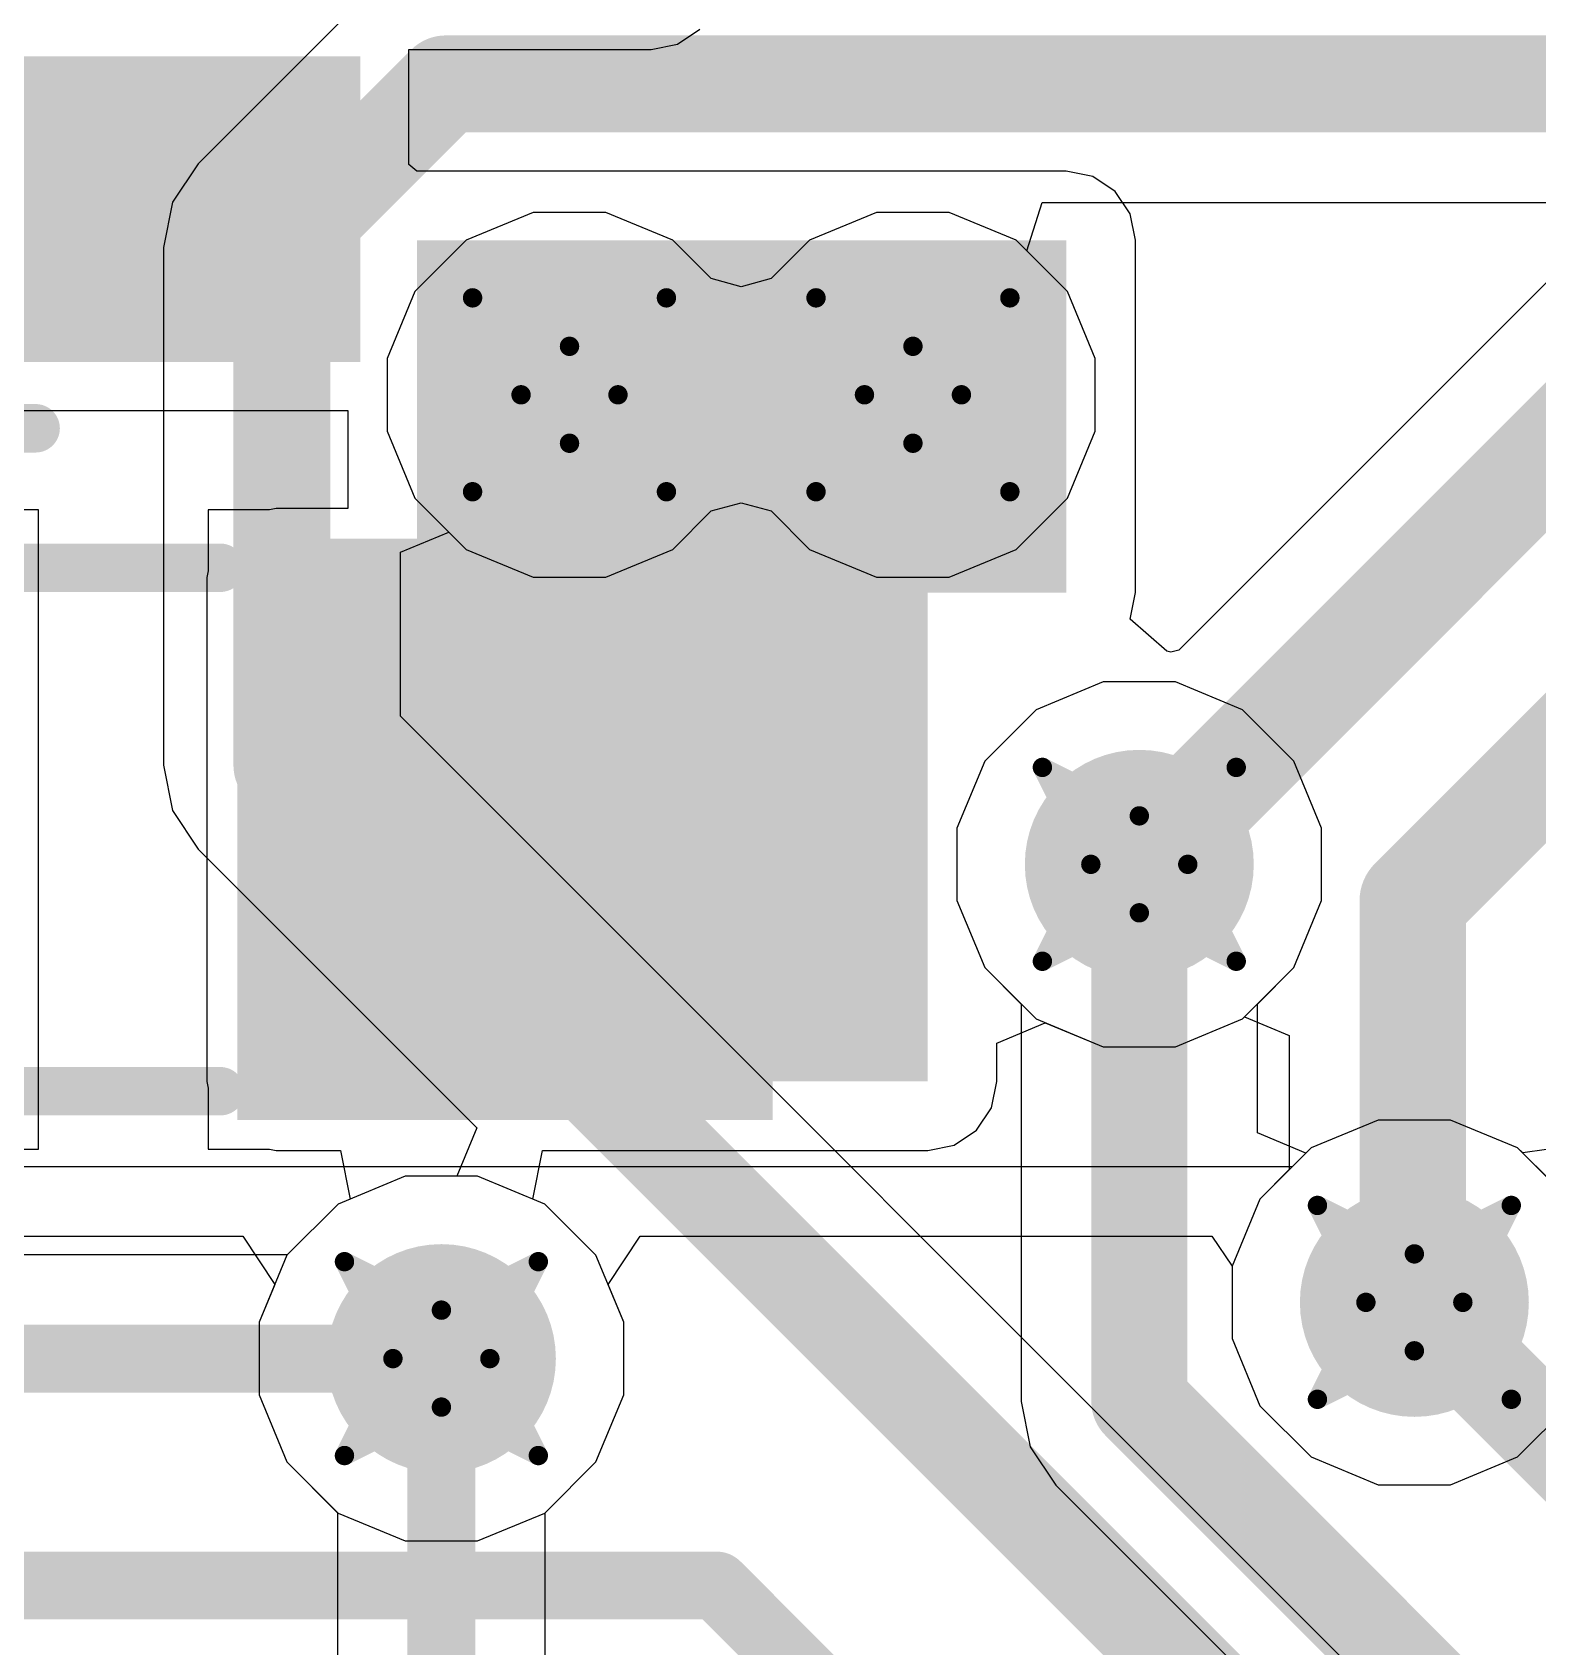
# Model space of a CAD drawing. Header units: inches. Extents: x -3 to 289, y -11 to 89.
# Drawn here: x 64.412 to 68.357, y 27.935 to 32.165 of the extents above; entities that cross this region are included whole.
import ezdxf

# ---------------------------------------------------------------- set-up
doc = ezdxf.new("R2010")
doc.units = ezdxf.units.IN
for name, color, linetype in [('Bottom Layer', 5, 'Continuous'), ('Drill Drawing', 1, 'Continuous'), ('Layer 1', 16, 'Continuous'), ('Layer 2', 76, 'Continuous'), ('Top Layer', 1, 'Continuous'), ('Top Overlay', 2, 'Continuous'), ('Top Paste', 8, 'Continuous'), ('Top Solder', 216, 'Continuous'), ('Via Holes', 16, 'Continuous')]:
    doc.layers.add(name, color=color, linetype=linetype)

# ---------------------------------------------------------------- blocks, each defined once
blk = doc.blocks.new('I___0805_93')
at = {"layer": 'Top Layer'}
for points in [[(-1.6, 0.66), (-0.4, 0.66), (-0.4, -0.66), (-1.6, -0.66)], [(0.4, 0.66), (1.6, 0.66), (1.6, -0.66), (0.4, -0.66)]]:
    blk.add_hatch(color=1, dxfattribs=at).paths.add_polyline_path(points)
at = {"layer": 'Top Paste'}
for points in [[(-1.6, 0.66), (-0.4, 0.66), (-0.4, -0.66), (-1.6, -0.66)], [(0.4, 0.66), (1.6, 0.66), (1.6, -0.66), (0.4, -0.66)]]:
    blk.add_hatch(color=8, dxfattribs=at).paths.add_polyline_path(points)
at = {"layer": 'Top Solder'}
for points in [[(-1.7016, 0.7616), (-0.2984, 0.7616), (-0.2984, -0.7616), (-1.7016, -0.7616)], [(0.2984, 0.7616), (1.7016, 0.7616), (1.7016, -0.7616), (0.2984, -0.7616)]]:
    blk.add_hatch(color=216, dxfattribs=at).paths.add_polyline_path(points)
at = {"layer": 'Top Overlay'}
for points in [[(0.254, 0.6858, 0.127, 0.127, 0), (-0.254, 0.6858, 0.127, 0.127, 0)], [(0.254, -0.6858, 0.127, 0.127, 0), (-0.254, -0.6858, 0.127, 0.127, 0)]]:
    blk.add_lwpolyline(points, format="xyseb", dxfattribs=at)
for points in [[(-0.2857, 0.6858, 0.0635, 0.0635, 1), (-0.2223, 0.6858, 0.0635, 0.0635, 1)], [(0.2223, 0.6858, 0.0635, 0.0635, 1), (0.2857, 0.6858, 0.0635, 0.0635, 1)], [(-0.2857, -0.6858, 0.0635, 0.0635, 1), (-0.2223, -0.6858, 0.0635, 0.0635, 1)], [(0.2223, -0.6858, 0.0635, 0.0635, 1), (0.2857, -0.6858, 0.0635, 0.0635, 1)]]:
    blk.add_lwpolyline(points, format="xyseb", close=True, dxfattribs=at)
blk = doc.blocks.new('6_TSOP_94')
at = {"layer": 'Top Layer'}
for points in [[(-0.7, 0.5998), (-1.7, 0.5998), (-1.7, 1.2998), (-0.7, 1.2998)], [(1.7, 0.5998), (0.7, 0.5998), (0.7, 1.2998), (1.7, 1.2998)], [(-0.7, -0.35), (-1.7, -0.35), (-1.7, 0.35), (-0.7, 0.35)], [(1.7, -0.35), (0.7, -0.35), (0.7, 0.35), (1.7, 0.35)], [(-0.7, -1.2998), (-1.7, -1.2998), (-1.7, -0.5998), (-0.7, -0.5998)], [(1.7, -1.2998), (0.7, -1.2998), (0.7, -0.5998), (1.7, -0.5998)]]:
    blk.add_hatch(color=1, dxfattribs=at).paths.add_polyline_path(points)
at = {"layer": 'Top Paste'}
for points in [[(-0.7, 0.5998), (-1.7, 0.5998), (-1.7, 1.2998), (-0.7, 1.2998)], [(1.7, 0.5998), (0.7, 0.5998), (0.7, 1.2998), (1.7, 1.2998)], [(-0.7, -0.35), (-1.7, -0.35), (-1.7, 0.35), (-0.7, 0.35)], [(1.7, -0.35), (0.7, -0.35), (0.7, 0.35), (1.7, 0.35)], [(-0.7, -1.2998), (-1.7, -1.2998), (-1.7, -0.5998), (-0.7, -0.5998)], [(1.7, -1.2998), (0.7, -1.2998), (0.7, -0.5998), (1.7, -0.5998)]]:
    blk.add_hatch(color=8, dxfattribs=at).paths.add_polyline_path(points)
at = {"layer": 'Top Solder'}
for points in [[(-0.6492, 0.549), (-1.7508, 0.549), (-1.7508, 1.3506), (-0.6492, 1.3506)], [(1.7508, 0.549), (0.6492, 0.549), (0.6492, 1.3506), (1.7508, 1.3506)], [(-0.6492, -0.4008), (-1.7508, -0.4008), (-1.7508, 0.4008), (-0.6492, 0.4008)], [(1.7508, -0.4008), (0.6492, -0.4008), (0.6492, 0.4008), (1.7508, 0.4008)], [(-0.6492, -1.3506), (-1.7508, -1.3506), (-1.7508, -0.549), (-0.6492, -0.549)], [(1.7508, -1.3506), (0.6492, -1.3506), (0.6492, -0.549), (1.7508, -0.549)]]:
    blk.add_hatch(color=216, dxfattribs=at).paths.add_polyline_path(points)
at = {"layer": 'Top Overlay'}
for points in [[(-0.9, 1.5236, 0.127, 0.127, 0), (0.8999, 1.5236, 0.127, 0.127, 0)], [(-1.9558, 0.8128, 0.127, 0.127, 0), (-1.9558, 1.0668, 0.127, 0.127, 0)], [(-1.9558, 1.0668, 0.127, 0.127, 0), (-1.8288, 0.9398, 0.127, 0.127, 0)], [(-1.9558, 0.8128, 0.127, 0.127, 0), (-1.8288, 0.9398, 0.127, 0.127, 0)], [(-0.9, -1.524, 0.127, 0.127, 0), (0.8999, -1.524, 0.127, 0.127, 0)]]:
    blk.add_lwpolyline(points, format="xyseb", dxfattribs=at)
for points in [[(-0.9318, 1.5236, 0.0635, 0.0635, 1), (-0.8683, 1.5236, 0.0635, 0.0635, 1)], [(0.8682, 1.5236, 0.0635, 0.0635, 1), (0.9317, 1.5236, 0.0635, 0.0635, 1)], [(-1.9875, 1.0668, 0.0635, 0.0635, 1), (-1.9241, 1.0668, 0.0635, 0.0635, 1)], [(-1.9875, 1.0668, 0.0635, 0.0635, 1), (-1.9241, 1.0668, 0.0635, 0.0635, 1)], [(-1.8605, 0.9398, 0.0635, 0.0635, 1), (-1.7971, 0.9398, 0.0635, 0.0635, 1)], [(-1.8605, 0.9398, 0.0635, 0.0635, 1), (-1.7971, 0.9398, 0.0635, 0.0635, 1)], [(-1.9875, 0.8128, 0.0635, 0.0635, 1), (-1.9241, 0.8128, 0.0635, 0.0635, 1)], [(-1.9875, 0.8128, 0.0635, 0.0635, 1), (-1.9241, 0.8128, 0.0635, 0.0635, 1)], [(-0.9318, -1.524, 0.0635, 0.0635, 1), (-0.8683, -1.524, 0.0635, 0.0635, 1)], [(0.8682, -1.524, 0.0635, 0.0635, 1), (0.9317, -1.524, 0.0635, 0.0635, 1)]]:
    blk.add_lwpolyline(points, format="xyseb", close=True, dxfattribs=at)

msp = doc.modelspace()

# ---------------------------------------------------------------- hatches: boundary and pattern name
at = {"layer": 'Bottom Layer'}
h = msp.add_hatch(color=5, dxfattribs=at)
edge = h.paths.add_edge_path()
edge.add_arc((65.8194, 31.2153), 0.3, 0, 360)
h = msp.add_hatch(color=5, dxfattribs=at)
edge = h.paths.add_edge_path()
edge.add_arc((66.7194, 31.2153), 0.3, 0, 360)
h = msp.add_hatch(color=5, dxfattribs=at)
edge = h.paths.add_edge_path()
edge.add_arc((67.3126, 29.985), 0.3, 0, 360)
h = msp.add_hatch(color=5, dxfattribs=at)
edge = h.paths.add_edge_path()
edge.add_arc((68.0334, 28.8373), 0.3, 0, 360)
h = msp.add_hatch(color=5, dxfattribs=at)
edge = h.paths.add_edge_path()
edge.add_arc((65.4837, 28.6899), 0.3, 0, 360)
at = {"layer": 'Layer 1'}
h = msp.add_hatch(color=16, dxfattribs=at)
edge = h.paths.add_edge_path()
edge.add_arc((65.8194, 31.2153), 0.3, 0, 360)
h = msp.add_hatch(color=16, dxfattribs=at)
edge = h.paths.add_edge_path()
edge.add_arc((66.7194, 31.2153), 0.3, 0, 360)
h = msp.add_hatch(color=16, dxfattribs=at)
edge = h.paths.add_edge_path()
edge.add_arc((67.3126, 29.985), 0.3, 0, 360)
h = msp.add_hatch(color=16, dxfattribs=at)
edge = h.paths.add_edge_path()
edge.add_arc((68.0334, 28.8373), 0.3, 0, 360)
h = msp.add_hatch(color=16, dxfattribs=at)
edge = h.paths.add_edge_path()
edge.add_arc((65.4837, 28.6899), 0.3, 0, 360)
at = {"layer": 'Layer 2'}
h = msp.add_hatch(color=76, dxfattribs=at)
edge = h.paths.add_edge_path()
edge.add_arc((65.8194, 31.2153), 0.3, 0, 360)
h = msp.add_hatch(color=76, dxfattribs=at)
edge = h.paths.add_edge_path()
edge.add_arc((66.7194, 31.2153), 0.3, 0, 360)
h = msp.add_hatch(color=76, dxfattribs=at)
edge = h.paths.add_edge_path()
edge.add_arc((67.3126, 29.985), 0.3, 0, 360)
h = msp.add_hatch(color=76, dxfattribs=at)
edge = h.paths.add_edge_path()
edge.add_arc((68.0334, 28.8373), 0.3, 0, 360)
h = msp.add_hatch(color=76, dxfattribs=at)
edge = h.paths.add_edge_path()
edge.add_arc((65.4837, 28.6899), 0.3, 0, 360)
at = {"layer": 'Top Layer'}
for points in [[(65.4196, 30.6971), (67.121, 30.6971), (67.121, 31.6201), (65.4196, 31.6201)], [(65.4913, 29.4163), (66.758, 29.4163), (66.758, 31.6201), (65.4913, 31.6201)], [(65.0504, 29.4163), (66.758, 29.4163), (66.758, 30.7363), (65.0504, 30.7363)]]:
    msp.add_hatch(color=1, dxfattribs=at).paths.add_polyline_path(points)
h = msp.add_hatch(color=1, dxfattribs=at)
edge = h.paths.add_edge_path()
edge.add_arc((65.8194, 31.2153), 0.3, 0, 360)
h = msp.add_hatch(color=1, dxfattribs=at)
edge = h.paths.add_edge_path()
edge.add_arc((66.7194, 31.2153), 0.3, 0, 360)
h = msp.add_hatch(color=1, dxfattribs=at)
edge = h.paths.add_edge_path()
edge.add_arc((67.3126, 29.985), 0.3, 0, 360)
h = msp.add_hatch(color=1, dxfattribs=at)
edge = h.paths.add_edge_path()
edge.add_arc((68.0334, 28.8373), 0.3, 0, 360)
h = msp.add_hatch(color=1, dxfattribs=at)
edge = h.paths.add_edge_path()
edge.add_arc((65.4837, 28.6899), 0.3, 0, 360)
at = {"layer": 'Via Holes'}
h = msp.add_hatch(color=7, dxfattribs=at)
edge = h.paths.add_edge_path()
edge.add_arc((65.8194, 31.2153), 0.15, 0, 360)
h = msp.add_hatch(color=7, dxfattribs=at)
edge = h.paths.add_edge_path()
edge.add_arc((66.7194, 31.2153), 0.15, 0, 360)
h = msp.add_hatch(color=7, dxfattribs=at)
edge = h.paths.add_edge_path()
edge.add_arc((67.3126, 29.985), 0.15, 0, 360)
h = msp.add_hatch(color=7, dxfattribs=at)
edge = h.paths.add_edge_path()
edge.add_arc((68.0334, 28.8373), 0.15, 0, 360)
h = msp.add_hatch(color=7, dxfattribs=at)
edge = h.paths.add_edge_path()
edge.add_arc((65.4837, 28.6899), 0.15, 0, 360)

# ---------------------------------------------------------------- linework, layer by layer
at = {"layer": 'Bottom Layer'}
for p, q in [((65.2751, 32.2497), (64.846, 31.8205)), ((64.846, 31.8205), (64.7786, 31.7197)), ((64.7786, 31.7197), (64.755, 31.6008)), ((67.0182, 31.5921), (67.0581, 31.7191)), ((67.0581, 31.7191), (83.6361, 31.7191)), ((64.755, 31.6008), (64.755, 30.2447)), ((67.1244, 31.4859), (67.0182, 31.5921)), ((67.1972, 31.3103), (67.1244, 31.4859)), ((67.1972, 31.1203), (67.1972, 31.3103)), ((67.1244, 30.9446), (67.1972, 31.1203)), ((66.1908, 30.911), (66.2694, 30.9324)), ((66.2694, 30.9324), (66.3479, 30.911)), ((66.99, 30.8102), (67.1244, 30.9446)), ((66.09, 30.8102), (66.1908, 30.911)), ((66.3479, 30.911), (66.4487, 30.8102)), ((65.3765, 30.8028), (65.5035, 30.8554)), ((65.5035, 30.8554), (65.5487, 30.8102)), ((65.3765, 30.3735), (65.3765, 30.8028)), ((65.5487, 30.8102), (65.7243, 30.7375)), ((65.9144, 30.7375), (66.09, 30.8102)), ((66.4487, 30.8102), (66.6243, 30.7375)), ((66.8144, 30.7375), (66.99, 30.8102)), ((65.7243, 30.7375), (65.9144, 30.7375)), ((66.6243, 30.7375), (66.8144, 30.7375)), ((67.2175, 30.4628), (67.0419, 30.39)), ((67.4076, 30.4628), (67.2175, 30.4628)), ((67.5832, 30.39), (67.4076, 30.4628)), ((70.3317, 25.4183), (65.3765, 30.3735)), ((67.0419, 30.39), (66.9075, 30.2556)), ((67.7176, 30.2556), (67.5832, 30.39)), ((66.9075, 30.2556), (66.8348, 30.08)), ((67.7904, 30.08), (67.7176, 30.2556)), ((64.755, 30.2447), (64.7786, 30.1258)), ((64.7786, 30.1258), (64.846, 30.025)), ((66.8348, 30.08), (66.8348, 29.8899)), ((67.7904, 29.8899), (67.7904, 30.08)), ((64.846, 30.025), (65.5763, 29.2947)), ((66.8348, 29.8899), (66.9075, 29.7143)), ((67.7176, 29.7143), (67.7904, 29.8899)), ((66.9075, 29.7143), (67.0419, 29.5799)), ((67.5832, 29.5799), (67.7176, 29.7143)), ((67.0419, 29.5799), (67.2175, 29.5072)), ((67.4076, 29.5072), (67.5832, 29.5799)), ((67.2175, 29.5072), (67.4076, 29.5072)), ((67.9384, 29.3151), (67.7628, 29.2423)), ((68.1284, 29.3151), (67.9384, 29.3151)), ((68.3041, 29.2423), (68.1284, 29.3151)), ((65.5763, 29.2947), (65.5237, 29.1677)), ((67.7628, 29.2423), (67.6283, 29.1079)), ((68.4385, 29.1079), (68.3041, 29.2423)), ((65.3887, 29.1677), (65.2131, 29.095)), ((65.5237, 29.1677), (65.3887, 29.1677)), ((67.6283, 29.1079), (67.5556, 28.9323)), ((65.2131, 29.095), (65.0799, 28.9618)), ((65.0799, 28.9618), (60.5956, 28.9618)), ((67.5556, 28.9323), (67.5556, 28.7422)), ((67.5556, 28.7422), (67.6283, 28.5666)), ((67.6283, 28.5666), (67.7628, 28.4322)), ((68.3041, 28.4322), (68.4385, 28.5666)), ((67.7628, 28.4322), (67.9384, 28.3595)), ((68.1284, 28.3595), (68.3041, 28.4322)), ((67.9384, 28.3595), (68.1284, 28.3595))]:
    msp.add_line(p, q, dxfattribs=at)
for points in [[(65.0657, 31.6008, 0.254, 0.254, 0), (65.4948, 32.0299, 0.254, 0.254, 0)], [(65.4948, 32.0299, 0.254, 0.254, 0), (85.2854, 32.0299, 0.254, 0.254, 0)], [(65.0657, 30.2447, 0.254, 0.254, 0), (65.0657, 31.6008, 0.254, 0.254, 0)], [(65.0657, 30.2447, 0.254, 0.254, 0), (70.112, 25.1985, 0.254, 0.254, 0)], [(60.5956, 28.6899, 0.1778, 0.1778, 0), (65.4837, 28.6899, 0.1778, 0.1778, 0)], [(60.5832, 28.0954, 0.1778, 0.1778, 0), (66.2047, 28.0954, 0.1778, 0.1778, 0)], [(66.2047, 28.0954, 0.1778, 0.1778, 0), (68.8775, 25.4225, 0.1778, 0.1778, 0)]]:
    msp.add_lwpolyline(points, format="xyseb", dxfattribs=at)
for points in [[(65.4313, 32.0299, 0.127, 0.127, 1), (65.5583, 32.0299, 0.127, 0.127, 1)], [(65.4313, 32.0299, 0.127, 0.127, 1), (65.5583, 32.0299, 0.127, 0.127, 1)], [(65.0022, 31.6008, 0.127, 0.127, 1), (65.1292, 31.6008, 0.127, 0.127, 1)], [(65.0022, 31.6008, 0.127, 0.127, 1), (65.1292, 31.6008, 0.127, 0.127, 1)], [(65.0022, 30.2447, 0.127, 0.127, 1), (65.1292, 30.2447, 0.127, 0.127, 1)], [(65.0022, 30.2447, 0.127, 0.127, 1), (65.1292, 30.2447, 0.127, 0.127, 1)], [(65.4393, 28.6899, 0.0889, 0.0889, 1), (65.5282, 28.6899, 0.0889, 0.0889, 1)], [(66.1602, 28.0954, 0.0889, 0.0889, 1), (66.2491, 28.0954, 0.0889, 0.0889, 1)], [(66.1602, 28.0954, 0.0889, 0.0889, 1), (66.2491, 28.0954, 0.0889, 0.0889, 1)]]:
    msp.add_lwpolyline(points, format="xyseb", close=True, dxfattribs=at)
at = {"layer": 'Drill Drawing'}
for points in [[(65.5654, 31.4693, 0.0508, 0.0508, 0), (65.8194, 31.3423, 0.0508, 0.0508, 0)], [(65.5654, 31.4693, 0.0508, 0.0508, 0), (65.6924, 31.2153, 0.0508, 0.0508, 0)], [(65.8194, 31.3423, 0.0508, 0.0508, 0), (66.0734, 31.4693, 0.0508, 0.0508, 0)], [(65.9464, 31.2153, 0.0508, 0.0508, 0), (66.0734, 31.4693, 0.0508, 0.0508, 0)], [(66.4654, 31.4693, 0.0508, 0.0508, 0), (66.7194, 31.3423, 0.0508, 0.0508, 0)], [(66.4654, 31.4693, 0.0508, 0.0508, 0), (66.5924, 31.2153, 0.0508, 0.0508, 0)], [(66.7194, 31.3423, 0.0508, 0.0508, 0), (66.9734, 31.4693, 0.0508, 0.0508, 0)], [(66.8464, 31.2153, 0.0508, 0.0508, 0), (66.9734, 31.4693, 0.0508, 0.0508, 0)], [(65.5654, 30.9613, 0.0508, 0.0508, 0), (65.6924, 31.2153, 0.0508, 0.0508, 0)], [(65.9464, 31.2153, 0.0508, 0.0508, 0), (66.0734, 30.9613, 0.0508, 0.0508, 0)], [(66.4654, 30.9613, 0.0508, 0.0508, 0), (66.5924, 31.2153, 0.0508, 0.0508, 0)], [(66.8464, 31.2153, 0.0508, 0.0508, 0), (66.9734, 30.9613, 0.0508, 0.0508, 0)], [(65.5654, 30.9613, 0.0508, 0.0508, 0), (65.8194, 31.0883, 0.0508, 0.0508, 0)], [(65.8194, 31.0883, 0.0508, 0.0508, 0), (66.0734, 30.9613, 0.0508, 0.0508, 0)], [(66.4654, 30.9613, 0.0508, 0.0508, 0), (66.7194, 31.0883, 0.0508, 0.0508, 0)], [(66.7194, 31.0883, 0.0508, 0.0508, 0), (66.9734, 30.9613, 0.0508, 0.0508, 0)], [(67.0586, 30.239, 0.0508, 0.0508, 0), (67.3126, 30.112, 0.0508, 0.0508, 0)], [(67.0586, 30.239, 0.0508, 0.0508, 0), (67.1856, 29.985, 0.0508, 0.0508, 0)], [(67.3126, 30.112, 0.0508, 0.0508, 0), (67.5666, 30.239, 0.0508, 0.0508, 0)], [(67.4396, 29.985, 0.0508, 0.0508, 0), (67.5666, 30.239, 0.0508, 0.0508, 0)], [(67.0586, 29.731, 0.0508, 0.0508, 0), (67.1856, 29.985, 0.0508, 0.0508, 0)], [(67.4396, 29.985, 0.0508, 0.0508, 0), (67.5666, 29.731, 0.0508, 0.0508, 0)], [(67.0586, 29.731, 0.0508, 0.0508, 0), (67.3126, 29.858, 0.0508, 0.0508, 0)], [(67.3126, 29.858, 0.0508, 0.0508, 0), (67.5666, 29.731, 0.0508, 0.0508, 0)], [(67.7794, 29.0913, 0.0508, 0.0508, 0), (68.0334, 28.9643, 0.0508, 0.0508, 0)], [(67.7794, 29.0913, 0.0508, 0.0508, 0), (67.9064, 28.8373, 0.0508, 0.0508, 0)], [(68.0334, 28.9643, 0.0508, 0.0508, 0), (68.2874, 29.0913, 0.0508, 0.0508, 0)], [(68.1604, 28.8373, 0.0508, 0.0508, 0), (68.2874, 29.0913, 0.0508, 0.0508, 0)], [(65.2297, 28.9439, 0.0508, 0.0508, 0), (65.4837, 28.8169, 0.0508, 0.0508, 0)], [(65.2297, 28.9439, 0.0508, 0.0508, 0), (65.3567, 28.6899, 0.0508, 0.0508, 0)], [(65.4837, 28.8169, 0.0508, 0.0508, 0), (65.7377, 28.9439, 0.0508, 0.0508, 0)], [(65.6107, 28.6899, 0.0508, 0.0508, 0), (65.7377, 28.9439, 0.0508, 0.0508, 0)], [(67.7794, 28.5833, 0.0508, 0.0508, 0), (67.9064, 28.8373, 0.0508, 0.0508, 0)], [(68.1604, 28.8373, 0.0508, 0.0508, 0), (68.2874, 28.5833, 0.0508, 0.0508, 0)], [(67.7794, 28.5833, 0.0508, 0.0508, 0), (68.0334, 28.7103, 0.0508, 0.0508, 0)], [(68.0334, 28.7103, 0.0508, 0.0508, 0), (68.2874, 28.5833, 0.0508, 0.0508, 0)], [(65.2297, 28.4359, 0.0508, 0.0508, 0), (65.3567, 28.6899, 0.0508, 0.0508, 0)], [(65.6107, 28.6899, 0.0508, 0.0508, 0), (65.7377, 28.4359, 0.0508, 0.0508, 0)], [(65.2297, 28.4359, 0.0508, 0.0508, 0), (65.4837, 28.5629, 0.0508, 0.0508, 0)], [(65.4837, 28.5629, 0.0508, 0.0508, 0), (65.7377, 28.4359, 0.0508, 0.0508, 0)]]:
    msp.add_lwpolyline(points, format="xyseb", dxfattribs=at)
for points in [[(65.5527, 31.4693, 0.0254, 0.0254, 1), (65.5781, 31.4693, 0.0254, 0.0254, 1)], [(65.5527, 31.4693, 0.0254, 0.0254, 1), (65.5781, 31.4693, 0.0254, 0.0254, 1)], [(66.0607, 31.4693, 0.0254, 0.0254, 1), (66.0861, 31.4693, 0.0254, 0.0254, 1)], [(66.0607, 31.4693, 0.0254, 0.0254, 1), (66.0861, 31.4693, 0.0254, 0.0254, 1)], [(66.4527, 31.4693, 0.0254, 0.0254, 1), (66.4781, 31.4693, 0.0254, 0.0254, 1)], [(66.4527, 31.4693, 0.0254, 0.0254, 1), (66.4781, 31.4693, 0.0254, 0.0254, 1)], [(66.9607, 31.4693, 0.0254, 0.0254, 1), (66.9861, 31.4693, 0.0254, 0.0254, 1)], [(66.9607, 31.4693, 0.0254, 0.0254, 1), (66.9861, 31.4693, 0.0254, 0.0254, 1)], [(65.8067, 31.3423, 0.0254, 0.0254, 1), (65.8321, 31.3423, 0.0254, 0.0254, 1)], [(65.8067, 31.3423, 0.0254, 0.0254, 1), (65.8321, 31.3423, 0.0254, 0.0254, 1)], [(66.7067, 31.3423, 0.0254, 0.0254, 1), (66.7321, 31.3423, 0.0254, 0.0254, 1)], [(66.7067, 31.3423, 0.0254, 0.0254, 1), (66.7321, 31.3423, 0.0254, 0.0254, 1)], [(65.6797, 31.2153, 0.0254, 0.0254, 1), (65.7051, 31.2153, 0.0254, 0.0254, 1)], [(65.6797, 31.2153, 0.0254, 0.0254, 1), (65.7051, 31.2153, 0.0254, 0.0254, 1)], [(65.9337, 31.2153, 0.0254, 0.0254, 1), (65.9591, 31.2153, 0.0254, 0.0254, 1)], [(65.9337, 31.2153, 0.0254, 0.0254, 1), (65.9591, 31.2153, 0.0254, 0.0254, 1)], [(66.5797, 31.2153, 0.0254, 0.0254, 1), (66.6051, 31.2153, 0.0254, 0.0254, 1)], [(66.5797, 31.2153, 0.0254, 0.0254, 1), (66.6051, 31.2153, 0.0254, 0.0254, 1)], [(66.8337, 31.2153, 0.0254, 0.0254, 1), (66.8591, 31.2153, 0.0254, 0.0254, 1)], [(66.8337, 31.2153, 0.0254, 0.0254, 1), (66.8591, 31.2153, 0.0254, 0.0254, 1)], [(65.8067, 31.0883, 0.0254, 0.0254, 1), (65.8321, 31.0883, 0.0254, 0.0254, 1)], [(65.8067, 31.0883, 0.0254, 0.0254, 1), (65.8321, 31.0883, 0.0254, 0.0254, 1)], [(66.7067, 31.0883, 0.0254, 0.0254, 1), (66.7321, 31.0883, 0.0254, 0.0254, 1)], [(66.7067, 31.0883, 0.0254, 0.0254, 1), (66.7321, 31.0883, 0.0254, 0.0254, 1)], [(65.5527, 30.9613, 0.0254, 0.0254, 1), (65.5781, 30.9613, 0.0254, 0.0254, 1)], [(65.5527, 30.9613, 0.0254, 0.0254, 1), (65.5781, 30.9613, 0.0254, 0.0254, 1)], [(66.0607, 30.9613, 0.0254, 0.0254, 1), (66.0861, 30.9613, 0.0254, 0.0254, 1)], [(66.0607, 30.9613, 0.0254, 0.0254, 1), (66.0861, 30.9613, 0.0254, 0.0254, 1)], [(66.4527, 30.9613, 0.0254, 0.0254, 1), (66.4781, 30.9613, 0.0254, 0.0254, 1)], [(66.4527, 30.9613, 0.0254, 0.0254, 1), (66.4781, 30.9613, 0.0254, 0.0254, 1)], [(66.9607, 30.9613, 0.0254, 0.0254, 1), (66.9861, 30.9613, 0.0254, 0.0254, 1)], [(66.9607, 30.9613, 0.0254, 0.0254, 1), (66.9861, 30.9613, 0.0254, 0.0254, 1)], [(67.0459, 30.239, 0.0254, 0.0254, 1), (67.0713, 30.239, 0.0254, 0.0254, 1)], [(67.0459, 30.239, 0.0254, 0.0254, 1), (67.0713, 30.239, 0.0254, 0.0254, 1)], [(67.5539, 30.239, 0.0254, 0.0254, 1), (67.5793, 30.239, 0.0254, 0.0254, 1)], [(67.5539, 30.239, 0.0254, 0.0254, 1), (67.5793, 30.239, 0.0254, 0.0254, 1)], [(67.2999, 30.112, 0.0254, 0.0254, 1), (67.3253, 30.112, 0.0254, 0.0254, 1)], [(67.2999, 30.112, 0.0254, 0.0254, 1), (67.3253, 30.112, 0.0254, 0.0254, 1)], [(67.1729, 29.985, 0.0254, 0.0254, 1), (67.1983, 29.985, 0.0254, 0.0254, 1)], [(67.1729, 29.985, 0.0254, 0.0254, 1), (67.1983, 29.985, 0.0254, 0.0254, 1)], [(67.4269, 29.985, 0.0254, 0.0254, 1), (67.4523, 29.985, 0.0254, 0.0254, 1)], [(67.4269, 29.985, 0.0254, 0.0254, 1), (67.4523, 29.985, 0.0254, 0.0254, 1)], [(67.2999, 29.858, 0.0254, 0.0254, 1), (67.3253, 29.858, 0.0254, 0.0254, 1)], [(67.2999, 29.858, 0.0254, 0.0254, 1), (67.3253, 29.858, 0.0254, 0.0254, 1)], [(67.0459, 29.731, 0.0254, 0.0254, 1), (67.0713, 29.731, 0.0254, 0.0254, 1)], [(67.0459, 29.731, 0.0254, 0.0254, 1), (67.0713, 29.731, 0.0254, 0.0254, 1)], [(67.5539, 29.731, 0.0254, 0.0254, 1), (67.5793, 29.731, 0.0254, 0.0254, 1)], [(67.5539, 29.731, 0.0254, 0.0254, 1), (67.5793, 29.731, 0.0254, 0.0254, 1)], [(67.7667, 29.0913, 0.0254, 0.0254, 1), (67.7921, 29.0913, 0.0254, 0.0254, 1)], [(67.7667, 29.0913, 0.0254, 0.0254, 1), (67.7921, 29.0913, 0.0254, 0.0254, 1)], [(68.2747, 29.0913, 0.0254, 0.0254, 1), (68.3001, 29.0913, 0.0254, 0.0254, 1)], [(68.2747, 29.0913, 0.0254, 0.0254, 1), (68.3001, 29.0913, 0.0254, 0.0254, 1)], [(68.0207, 28.9643, 0.0254, 0.0254, 1), (68.0461, 28.9643, 0.0254, 0.0254, 1)], [(68.0207, 28.9643, 0.0254, 0.0254, 1), (68.0461, 28.9643, 0.0254, 0.0254, 1)], [(65.217, 28.9439, 0.0254, 0.0254, 1), (65.2424, 28.9439, 0.0254, 0.0254, 1)], [(65.217, 28.9439, 0.0254, 0.0254, 1), (65.2424, 28.9439, 0.0254, 0.0254, 1)], [(65.725, 28.9439, 0.0254, 0.0254, 1), (65.7504, 28.9439, 0.0254, 0.0254, 1)], [(65.725, 28.9439, 0.0254, 0.0254, 1), (65.7504, 28.9439, 0.0254, 0.0254, 1)], [(67.8937, 28.8373, 0.0254, 0.0254, 1), (67.9191, 28.8373, 0.0254, 0.0254, 1)], [(67.8937, 28.8373, 0.0254, 0.0254, 1), (67.9191, 28.8373, 0.0254, 0.0254, 1)], [(68.1477, 28.8373, 0.0254, 0.0254, 1), (68.1731, 28.8373, 0.0254, 0.0254, 1)], [(68.1477, 28.8373, 0.0254, 0.0254, 1), (68.1731, 28.8373, 0.0254, 0.0254, 1)], [(65.471, 28.8169, 0.0254, 0.0254, 1), (65.4964, 28.8169, 0.0254, 0.0254, 1)], [(65.471, 28.8169, 0.0254, 0.0254, 1), (65.4964, 28.8169, 0.0254, 0.0254, 1)], [(68.0207, 28.7103, 0.0254, 0.0254, 1), (68.0461, 28.7103, 0.0254, 0.0254, 1)], [(68.0207, 28.7103, 0.0254, 0.0254, 1), (68.0461, 28.7103, 0.0254, 0.0254, 1)], [(65.344, 28.6899, 0.0254, 0.0254, 1), (65.3694, 28.6899, 0.0254, 0.0254, 1)], [(65.344, 28.6899, 0.0254, 0.0254, 1), (65.3694, 28.6899, 0.0254, 0.0254, 1)], [(65.598, 28.6899, 0.0254, 0.0254, 1), (65.6234, 28.6899, 0.0254, 0.0254, 1)], [(65.598, 28.6899, 0.0254, 0.0254, 1), (65.6234, 28.6899, 0.0254, 0.0254, 1)], [(67.7667, 28.5833, 0.0254, 0.0254, 1), (67.7921, 28.5833, 0.0254, 0.0254, 1)], [(67.7667, 28.5833, 0.0254, 0.0254, 1), (67.7921, 28.5833, 0.0254, 0.0254, 1)], [(68.2747, 28.5833, 0.0254, 0.0254, 1), (68.3001, 28.5833, 0.0254, 0.0254, 1)], [(68.2747, 28.5833, 0.0254, 0.0254, 1), (68.3001, 28.5833, 0.0254, 0.0254, 1)], [(65.471, 28.5629, 0.0254, 0.0254, 1), (65.4964, 28.5629, 0.0254, 0.0254, 1)], [(65.471, 28.5629, 0.0254, 0.0254, 1), (65.4964, 28.5629, 0.0254, 0.0254, 1)], [(65.217, 28.4359, 0.0254, 0.0254, 1), (65.2424, 28.4359, 0.0254, 0.0254, 1)], [(65.217, 28.4359, 0.0254, 0.0254, 1), (65.2424, 28.4359, 0.0254, 0.0254, 1)], [(65.725, 28.4359, 0.0254, 0.0254, 1), (65.7504, 28.4359, 0.0254, 0.0254, 1)], [(65.725, 28.4359, 0.0254, 0.0254, 1), (65.7504, 28.4359, 0.0254, 0.0254, 1)]]:
    msp.add_lwpolyline(points, format="xyseb", close=True, dxfattribs=at)
at = {"layer": 'Layer 1'}
for p, q in [((65.7243, 31.6931), (65.5487, 31.6203)), ((65.9144, 31.6931), (65.7243, 31.6931)), ((66.09, 31.6203), (65.9144, 31.6931)), ((66.6243, 31.6931), (66.4487, 31.6203)), ((66.8144, 31.6931), (66.6243, 31.6931)), ((66.99, 31.6203), (66.8144, 31.6931)), ((65.5487, 31.6203), (65.4143, 31.4859)), ((66.1908, 31.5196), (66.09, 31.6203)), ((66.4487, 31.6203), (66.3479, 31.5196)), ((67.1244, 31.4859), (66.99, 31.6203)), ((66.2694, 31.4982), (66.1908, 31.5196)), ((66.3479, 31.5196), (66.2694, 31.4982)), ((65.4143, 31.4859), (65.3416, 31.3103)), ((67.1972, 31.3103), (67.1244, 31.4859)), ((65.3416, 31.3103), (65.3416, 31.1203)), ((67.1972, 31.1203), (67.1972, 31.3103)), ((65.3416, 31.1203), (65.4143, 30.9446)), ((67.1244, 30.9446), (67.1972, 31.1203)), ((65.4143, 30.9446), (65.5487, 30.8102)), ((66.1908, 30.911), (66.2694, 30.9324)), ((66.2694, 30.9324), (66.3479, 30.911)), ((66.99, 30.8102), (67.1244, 30.9446)), ((66.09, 30.8102), (66.1908, 30.911)), ((66.3479, 30.911), (66.4487, 30.8102)), ((65.5487, 30.8102), (65.7243, 30.7375)), ((65.9144, 30.7375), (66.09, 30.8102)), ((66.4487, 30.8102), (66.6243, 30.7375)), ((66.8144, 30.7375), (66.99, 30.8102)), ((65.7243, 30.7375), (65.9144, 30.7375)), ((66.6243, 30.7375), (66.8144, 30.7375)), ((67.2175, 30.4628), (67.0419, 30.39)), ((67.4076, 30.4628), (67.2175, 30.4628)), ((67.5832, 30.39), (67.4076, 30.4628)), ((67.0419, 30.39), (66.9075, 30.2556)), ((67.7176, 30.2556), (67.5832, 30.39)), ((66.9075, 30.2556), (66.8348, 30.08)), ((67.7904, 30.08), (67.7176, 30.2556)), ((66.8348, 30.08), (66.8348, 29.8899)), ((67.7904, 29.8899), (67.7904, 30.08)), ((66.8348, 29.8899), (66.9075, 29.7143)), ((67.7176, 29.7143), (67.7904, 29.8899)), ((66.9075, 29.7143), (67.0031, 29.6187)), ((67.6221, 29.6187), (67.7176, 29.7143)), ((67.0031, 29.6187), (67.0031, 28.5776)), ((67.6221, 29.2812), (67.6221, 29.6187)), ((67.9384, 29.3151), (67.7628, 29.2423)), ((68.1284, 29.3151), (67.9384, 29.3151)), ((68.3041, 29.2423), (68.1284, 29.3151)), ((67.7491, 29.2286), (67.6221, 29.2812)), ((67.7628, 29.2423), (67.7491, 29.2286)), ((68.397, 29.1493), (68.3041, 29.2423)), ((65.3887, 29.1677), (65.2131, 29.095)), ((65.5787, 29.1677), (65.3887, 29.1677)), ((65.7544, 29.095), (65.5787, 29.1677)), ((65.2131, 29.095), (65.0786, 28.9606)), ((65.8888, 28.9606), (65.7544, 29.095)), ((65.0786, 28.9606), (65.0059, 28.785)), ((65.9615, 28.785), (65.8888, 28.9606)), ((65.0059, 28.785), (65.0059, 28.5949)), ((65.9615, 28.5949), (65.9615, 28.785)), ((65.0059, 28.5949), (65.0786, 28.4193)), ((65.8888, 28.4193), (65.9615, 28.5949)), ((67.0031, 28.5776), (67.0031, 28.5776)), ((67.0031, 28.5776), (67.0267, 28.4591)), ((67.0267, 28.4591), (67.0937, 28.3587)), ((65.0786, 28.4193), (65.2131, 28.2849)), ((65.7544, 28.2849), (65.8888, 28.4193)), ((67.0937, 28.3587), (76.3001, 19.1524)), ((65.2131, 28.2849), (65.3887, 28.2121)), ((65.5787, 28.2121), (65.7544, 28.2849)), ((65.3887, 28.2121), (65.5787, 28.2121))]:
    msp.add_line(p, q, dxfattribs=at)
for points in [[(67.3126, 28.5776, 0.2515, 0.2515, 0), (67.3126, 29.985, 0.2515, 0.2515, 0)], [(68.0334, 28.8373, 0.2515, 0.2515, 0), (76.4415, 20.4292, 0.2515, 0.2515, 0)], [(67.3126, 28.5776, 0.2515, 0.2515, 0), (76.519, 19.3712, 0.2515, 0.2515, 0)]]:
    msp.add_lwpolyline(points, format="xyseb", dxfattribs=at)
for points in [[(67.2497, 29.985, 0.1257, 0.1257, 1), (67.3754, 29.985, 0.1257, 0.1257, 1)], [(67.9705, 28.8373, 0.1257, 0.1257, 1), (68.0963, 28.8373, 0.1257, 0.1257, 1)], [(67.2497, 28.5776, 0.1257, 0.1257, 1), (67.3754, 28.5776, 0.1257, 0.1257, 1)], [(67.2497, 28.5776, 0.1257, 0.1257, 1), (67.3754, 28.5776, 0.1257, 0.1257, 1)]]:
    msp.add_lwpolyline(points, format="xyseb", close=True, dxfattribs=at)
at = {"layer": 'Layer 2'}
for p, q in [((67.2175, 30.4628), (67.0419, 30.39)), ((67.4076, 30.4628), (67.2175, 30.4628)), ((67.5832, 30.39), (67.4076, 30.4628)), ((67.0419, 30.39), (66.9075, 30.2556)), ((67.7176, 30.2556), (67.5832, 30.39)), ((66.9075, 30.2556), (66.8348, 30.08)), ((67.7904, 30.08), (67.7176, 30.2556)), ((66.8348, 30.08), (66.8348, 29.8899)), ((67.7904, 29.8899), (67.7904, 30.08)), ((66.8348, 29.8899), (66.9075, 29.7143)), ((67.7176, 29.7143), (67.7904, 29.8899)), ((66.9075, 29.7143), (67.0419, 29.5799)), ((67.5832, 29.5799), (67.7176, 29.7143)), ((67.0419, 29.5799), (67.2175, 29.5072)), ((67.4076, 29.5072), (67.5832, 29.5799)), ((67.2175, 29.5072), (67.4076, 29.5072)), ((67.9384, 29.3151), (67.7628, 29.2423)), ((68.1284, 29.3151), (67.9384, 29.3151)), ((68.3041, 29.2423), (68.1284, 29.3151)), ((67.7628, 29.2423), (67.7128, 29.1924)), ((68.3173, 29.229), (68.3041, 29.2423)), ((68.3798, 29.2376), (68.3173, 29.229)), ((67.7128, 29.1924), (59.9974, 29.1924)), ((59.9974, 29.0111), (64.9632, 29.0111)), ((64.9632, 29.0111), (65.047, 28.8841)), ((65.9204, 28.8841), (66.0042, 29.0111)), ((66.0042, 29.0111), (67.503, 29.0111)), ((67.503, 29.0111), (67.5556, 28.9323)), ((67.5556, 28.9323), (67.5556, 28.7422)), ((65.047, 28.8841), (65.0059, 28.785)), ((65.9615, 28.785), (65.9204, 28.8841)), ((65.0059, 28.785), (65.0059, 28.5949)), ((65.9615, 28.5949), (65.9615, 28.785)), ((67.5556, 28.7422), (67.6283, 28.5666)), ((65.0059, 28.5949), (65.0786, 28.4193)), ((65.8888, 28.4193), (65.9615, 28.5949)), ((67.6283, 28.5666), (67.7628, 28.4322)), ((68.3041, 28.4322), (68.4385, 28.5666)), ((67.7628, 28.4322), (67.9384, 28.3595)), ((68.1284, 28.3595), (68.3041, 28.4322)), ((65.0786, 28.4193), (65.2131, 28.2849)), ((65.7544, 28.2849), (65.8888, 28.4193)), ((67.9384, 28.3595), (68.1284, 28.3595)), ((65.2131, 28.2849), (65.3887, 28.2121)), ((65.5787, 28.2121), (65.7544, 28.2849)), ((65.3887, 28.2121), (65.5787, 28.2121))]:
    msp.add_line(p, q, dxfattribs=at)
at = {"layer": 'Top Layer'}
for p, q in [((66.1025, 32.134), (66.1613, 32.1733)), ((65.3982, 31.8189), (65.3982, 32.1202)), ((65.3982, 32.1202), (66.0332, 32.1202)), ((66.0332, 32.1202), (66.1025, 32.134)), ((68.9037, 32.0339), (67.416, 30.5463)), ((65.4196, 31.8014), (65.3982, 31.8189)), ((67.121, 31.8014), (65.4196, 31.8014)), ((67.1904, 31.7876), (67.121, 31.8014)), ((67.2492, 31.7483), (67.1904, 31.7876)), ((67.2885, 31.6894), (67.2492, 31.7483)), ((67.3023, 31.6201), (67.2885, 31.6894)), ((67.3023, 30.6971), (67.3023, 31.6201)), ((64.1725, 31.1739), (65.2383, 31.1739)), ((65.2383, 31.1739), (65.2383, 30.9175)), ((64.4282, 30.9141), (64.2528, 30.9141)), ((64.4282, 29.2385), (64.4282, 30.9141)), ((65.0329, 30.9141), (64.8726, 30.9141)), ((64.8726, 30.9141), (64.8726, 30.7538)), ((65.0504, 30.9175), (65.0329, 30.9141)), ((65.2383, 30.9175), (65.0504, 30.9175)), ((64.8726, 30.7538), (64.8691, 30.7363)), ((64.8691, 30.7363), (64.8691, 29.4163)), ((67.2885, 30.6277), (67.3023, 30.6971)), ((67.385, 30.5436), (67.2885, 30.6277)), ((67.3952, 30.5407), (67.385, 30.5436)), ((67.416, 30.5463), (67.3952, 30.5407)), ((66.9393, 29.5166), (67.0663, 29.5698)), ((67.0663, 29.5698), (67.2175, 29.5072)), ((67.4076, 29.5072), (67.5832, 29.5799)), ((67.5832, 29.5799), (67.5883, 29.585)), ((67.5883, 29.585), (67.7056, 29.5364)), ((67.7056, 29.5364), (67.7056, 29.1852)), ((66.9393, 29.4163), (66.9393, 29.5166)), ((67.2175, 29.5072), (67.4076, 29.5072)), ((64.8691, 29.4163), (64.8726, 29.3987)), ((66.9255, 29.3469), (66.9393, 29.4163)), ((64.8726, 29.3987), (64.8726, 29.2385)), ((66.8862, 29.2881), (66.9255, 29.3469)), ((66.8274, 29.2488), (66.8862, 29.2881)), ((64.1917, 29.2385), (64.4282, 29.2385)), ((64.8726, 29.2385), (65.0329, 29.2385)), ((65.0329, 29.2385), (65.0504, 29.235)), ((65.0504, 29.235), (65.2191, 29.235)), ((65.2191, 29.235), (65.2444, 29.108)), ((65.723, 29.108), (65.7483, 29.235)), ((65.7483, 29.235), (66.758, 29.235)), ((66.758, 29.235), (66.8274, 29.2488)), ((67.7056, 29.1852), (67.6283, 29.1079)), ((65.2444, 29.108), (65.2131, 29.095)), ((65.7544, 29.095), (65.723, 29.108)), ((67.6283, 29.1079), (67.5556, 28.9323)), ((65.2131, 29.095), (65.0786, 28.9606)), ((65.8888, 28.9606), (65.7544, 29.095)), ((65.0786, 28.9606), (65.0059, 28.785)), ((65.9615, 28.785), (65.8888, 28.9606)), ((67.5556, 28.9323), (67.5556, 28.7422)), ((65.0059, 28.785), (65.0059, 28.5949)), ((65.9615, 28.5949), (65.9615, 28.785)), ((67.5556, 28.7422), (67.6283, 28.5666)), ((65.0059, 28.5949), (65.0786, 28.4193)), ((65.8888, 28.4193), (65.9615, 28.5949)), ((67.6283, 28.5666), (67.7628, 28.4322)), ((68.3041, 28.4322), (68.4385, 28.5666)), ((67.7628, 28.4322), (67.9384, 28.3595)), ((68.1284, 28.3595), (68.3041, 28.4322)), ((65.0786, 28.4193), (65.2118, 28.2861)), ((65.7556, 28.2861), (65.8888, 28.4193)), ((67.9384, 28.3595), (68.1284, 28.3595)), ((65.2118, 28.2861), (65.2118, 26.3439)), ((65.7556, 26.7158), (65.7556, 28.2861))]:
    msp.add_line(p, q, dxfattribs=at)
for points in [[(67.3126, 29.985, 0.2794, 0.2794, 0), (69.2274, 31.8998, 0.2794, 0.2794, 0)], [(68.0294, 29.889, 0.2794, 0.2794, 0), (69.7275, 31.5871, 0.2794, 0.2794, 0)], [(68.0294, 28.8413, 0.2794, 0.2794, 0), (68.0294, 29.889, 0.2794, 0.2794, 0)], [(68.0294, 28.8413, 0.2794, 0.2794, 0), (68.0334, 28.8373, 0.2794, 0.2794, 0)], [(65.4837, 25.6452, 0.1778, 0.1778, 0), (65.4837, 28.6899, 0.1778, 0.1778, 0)]]:
    msp.add_lwpolyline(points, format="xyseb", dxfattribs=at)
for points in [[(67.2427, 29.985, 0.1397, 0.1397, 1), (67.3824, 29.985, 0.1397, 0.1397, 1)], [(67.9595, 29.889, 0.1397, 0.1397, 1), (68.0992, 29.889, 0.1397, 0.1397, 1)], [(67.9595, 29.889, 0.1397, 0.1397, 1), (68.0992, 29.889, 0.1397, 0.1397, 1)], [(67.9595, 28.8413, 0.1397, 0.1397, 1), (68.0992, 28.8413, 0.1397, 0.1397, 1)], [(67.9595, 28.8413, 0.1397, 0.1397, 1), (68.0992, 28.8413, 0.1397, 0.1397, 1)], [(67.9636, 28.8373, 0.1397, 0.1397, 1), (68.1033, 28.8373, 0.1397, 0.1397, 1)], [(65.4393, 28.6899, 0.0889, 0.0889, 1), (65.5282, 28.6899, 0.0889, 0.0889, 1)]]:
    msp.add_lwpolyline(points, format="xyseb", close=True, dxfattribs=at)

# ---------------------------------------------------------------- block references
msp.add_blockref('6_TSOP_94', (63.5204, 32.6515))
at = {"rotation": 180}
msp.add_blockref('I___0805_93', (64.6504, 30.0763), dxfattribs=at)

doc.saveas('drawing.dxf')
